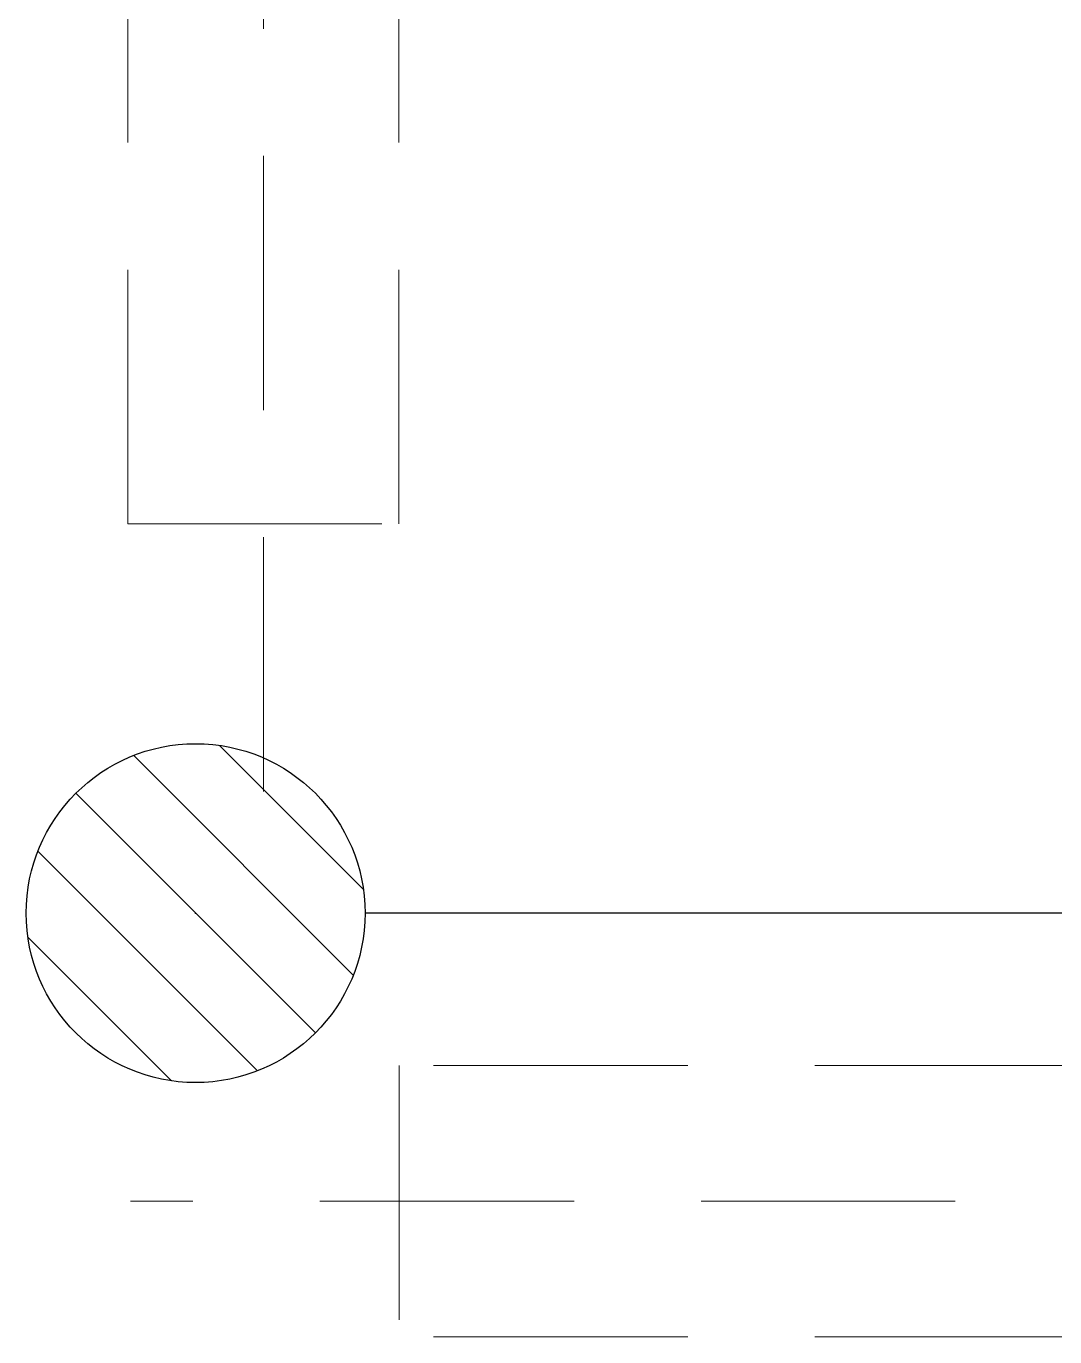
# Model space of a CAD drawing. Extents: x 5031545 to 5313844, y -886381 to -283477.
# Drawn here: x 5121442.6 to 5121746.2, y -846783.3 to -846396.7 of the extents above; entities that cross this region are included whole.
import ezdxf

# ---------------------------------------------------------------- set-up
doc = ezdxf.new("R2010")
doc.units = 0
doc.header["$LTSCALE"] = 1000
doc.header["$MEASUREMENT"] = 0
doc.linetypes.add('HIDDEN', pattern=[0.375, 0.25, -0.125])
doc.layers.get('0').update_dxf_attribs({"linetype": 'CONTINUOUS'})
doc.layers.add('$RECOVER_210609100354-73', color=7, linetype='CONTINUOUS')
doc.layers.add('LVTRY', color=252, linetype='CONTINUOUS')
doc.layers.add('平面-空调室内机', color=176, linetype='CONTINUOUS', lineweight=9)
doc.layers.add('平面-空调预留孔', color=252, linetype='CONTINUOUS', lineweight=15)

# ---------------------------------------------------------------- blocks, each defined once
blk = doc.blocks.new('dongkong')
at = {"layer": '平面-空调预留孔', "color": 8, "linetype": 'HIDDEN', "ltscale": 0.3}
for p, q in [((-603796.04, 210899.9), (-603796.04, 210431.49)), ((-603836.04, 210820.96), (-603836.04, 210510.81)), ((-603836.04, 210820.96), (-603756.04, 210820.96)), ((-603756.04, 210820.96), (-603756.04, 210510.81))]:
    blk.add_line(p, q, dxfattribs=at)
blk.add_lwpolyline([(-603756.04, 210510.81), (-603836.04, 210510.81)], dxfattribs=at)
blk = doc.blocks.new('$lvtry$00000171')
for p, q in [((-74.25, 10.61), (-10.61, 74.25)), ((-69.82, -27.39), (27.39, 69.82)), ((-53.03, -53.03), (53.03, 53.03)), ((-27.39, -69.82), (69.82, 27.39)), ((10.61, -74.25), (74.25, -10.61))]:
    blk.add_line(p, q)
blk.add_circle((0, 0), 75)
blk.add_point((0, 0))
blk = doc.blocks.new('A$C547B2CCF')
at = {"layer": '$RECOVER_210609100354-73', "color": 252, "ltscale": 0.1}
blk.add_line((45570, 3535), (45230, 3535), dxfattribs=at)
at = {"layer": 'LVTRY', "color": 252, "xscale": 0.6666666667107825, "yscale": 0.6666666667107825, "rotation": 269.9999999939778}
blk.add_blockref('$lvtry$00000171', (45180, 3535), dxfattribs=at)
at = {"layer": '平面-空调室内机', "color": 252, "ltscale": 0.3, "xscale": -1}
for p, rotation in [((648996.04, 214470.81), 180), ((-165270.7, 607246.04), 270)]:
    blk.add_blockref('dongkong', p, dxfattribs=dict(at, rotation=rotation))

msp = doc.modelspace()

# ---------------------------------------------------------------- block references
at = {"color": 2}
msp.add_blockref('A$C547B2CCF', (5076312.57, -850193.34), dxfattribs=at)

doc.saveas('drawing.dxf')
